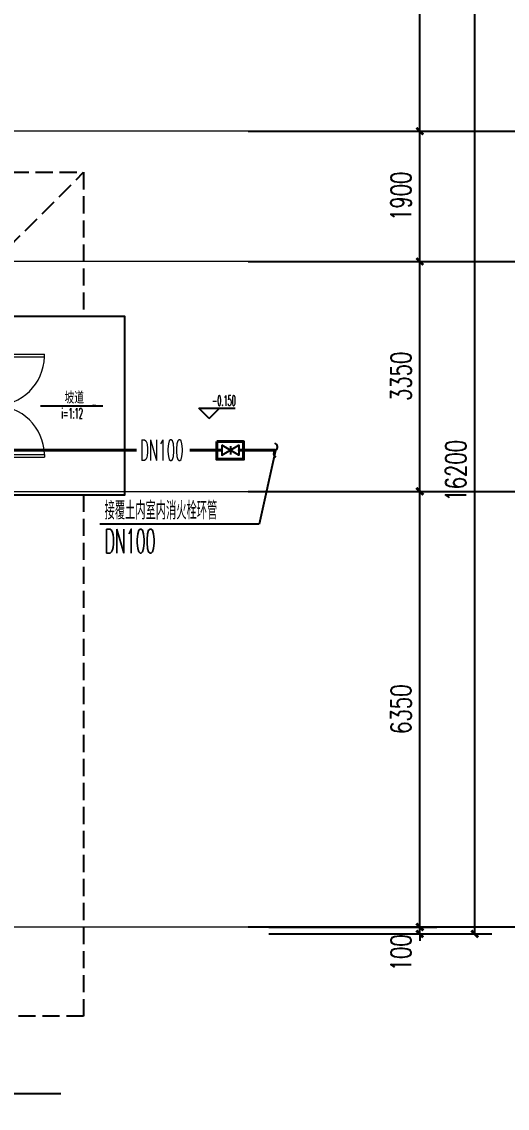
# Model space of a CAD drawing. Extents: x 1031190 to 1725648, y 733081 to 1571294.
# Drawn here: x 1365487 to 1372563, y 1134914 to 1150751 of the extents above; entities that cross this region are included whole.
import ezdxf

# ---------------------------------------------------------------- set-up
doc = ezdxf.new("R2010")
doc.units = 0
doc.header["$LTSCALE"] = 1000
doc.header["$MEASUREMENT"] = 0
for name, pattern in [('ACAD_ISO10W100', [18.5, 12, -3, 0.5, -3]), ('DASH', [0.35, 0.25, -0.1]), ('DOTE', [2.42, 2, -0.2, 0.02, -0.2])]:
    doc.linetypes.add(name, pattern=pattern)
for name, color, linetype in [('A-DI-S(箭头)', 76, 'Continuous'), ('A-EQPM-MECH', 191, 'Continuous'), ('AXIS', 3, 'Continuous'), ('C-AXIS(轴号)', 3, 'Continuous'), ('DIM_ELEV', 3, 'Continuous'), ('DIM_SYMB', 3, 'Continuous'), ('EQUIP_不分区消火栓', 7, 'Continuous'), ('PIPE-不分区消火栓', 1, 'X'), ('TEXT_不分区消火栓', 7, 'Continuous'), ('TWT_LEAD', 3, 'Continuous'), ('VALVE_不分区消火栓', 7, 'Continuous'), ('卫生间', 6, 'Continuous')]:
    doc.layers.add(name, color=color, linetype=linetype)
for name, color, linetype, lineweight in [('DOTE', 19, 'DOTE', 9), ('WINDOW', 8, 'Continuous', 15), ('z', 6, 'Continuous', 40)]:
    doc.layers.add(name, color=color, linetype=linetype, lineweight=lineweight)
doc.styles.add('_TCH_DIM', font='SIMPLEX.shx', dxfattribs={"width": 0.6, "oblique": 10, "bigfont": 'hztxt.shx'})
doc.styles.add('_TCH_DIM_T3', font='SIMPLEX', dxfattribs={"width": 0.705882, "bigfont": 'GBCBIG'})
doc.styles.add('_TWT_PIPEDN', font='SIMPLEX.shx', dxfattribs={"width": 0.6, "oblique": 10, "height": 3, "bigfont": 'HZTXT.shx'})
doc.styles.add('_TWT_SERIAL', font='simplex.shx', dxfattribs={"width": 0.6, "oblique": 10, "height": 3.5, "bigfont": 'aadri.shx'})
doc.styles.get("Standard").update_dxf_attribs({"font": 'gbenor.shx', "bigfont": 'gbcbig.shx'})
doc.linetypes.add('X', pattern='A,3,-0.2,["X",Standard,S=0.25,R=0,X=-0.1,Y=-0.115],-0.25', length=3.45)
doc.dimstyles.new('_TCH_ARCH&&100', dxfattribs={"dimtxt": 297.5, "dimasz": 100, "dimexe": 250, "dimexo": 300, "dimgap": 126.25, "dimtad": 1, "dimdec": 0, "dimzin": 0, "dimdsep": 46, "dimtxsty": '_TCH_DIM_T3', "dimblk": 'ARCHTICK', "dimcen": 0.09, "dimclrt": 7, "dimazin": 2, "dimtfac": 1, "dimtdec": 0, "dimtix": 1, "dimtmove": 2, "dimatfit": 3, "dimfxl": 0, "dimtolj": 1, "dimtzin": 0, "dimarcsym": 0})

# ---------------------------------------------------------------- blocks, each defined once
blk = doc.blocks.new('_ArchTick')
at = {"color": 0, "linetype": 'ByBlock', "const_width": 0.4}
blk.add_lwpolyline([(-0.5, -0.5), (0.5, 0.5)], dxfattribs=at)
blk = doc.blocks.new('*D1067')
at = {"layer": 'AXIS', "color": 0, "lineweight": -2}
for p, q in [((1369088, 1153656), (1372338, 1153656)), ((1372088, 1137456), (1372088, 1153656)), ((1369088, 1137456), (1372338, 1137456))]:
    blk.add_line(p, q, dxfattribs=at)
at = {"layer": 'Defpoints', "color": 0}
for p in [(1368788, 1153656), (1372088, 1153656), (1368788, 1137456)]:
    blk.add_point(p, dxfattribs=at)
at = {"layer": 'AXIS', "color": 0, "lineweight": -2, "xscale": 100, "yscale": 100, "zscale": 100}
for p, rotation in [((1372088, 1153656), 90), ((1372088, 1137456), 270)]:
    blk.add_blockref('_ArchTick', p, dxfattribs=dict(at, rotation=rotation))
at = {"layer": 'AXIS', "color": 7, "insert": (1371813, 1144206), "char_height": 297.5, "attachment_point": 5, "rotation": 90, "style": '_TCH_DIM_T3'}
blk.add_mtext('\\A1;16200', dxfattribs=at)
blk = doc.blocks.new('*D1069')
at = {"layer": 'AXIS', "color": 0, "lineweight": -2}
for p, q in [((1369088, 1153356), (1371538, 1153356)), ((1371288, 1149156), (1371288, 1153356)), ((1369088, 1149156), (1371538, 1149156))]:
    blk.add_line(p, q, dxfattribs=at)
at = {"layer": 'Defpoints', "color": 0}
for p in [(1368788, 1153356), (1371288, 1153356), (1368788, 1149156)]:
    blk.add_point(p, dxfattribs=at)
at = {"layer": 'AXIS', "color": 0, "lineweight": -2, "xscale": 100, "yscale": 100, "zscale": 100}
for p, rotation in [((1371288, 1153356), 90), ((1371288, 1149156), 270)]:
    blk.add_blockref('_ArchTick', p, dxfattribs=dict(at, rotation=rotation))
at = {"layer": 'AXIS', "color": 7, "insert": (1371013, 1151256), "char_height": 297.5, "attachment_point": 5, "rotation": 90, "style": '_TCH_DIM_T3'}
blk.add_mtext('\\A1;4200', dxfattribs=at)
blk = doc.blocks.new('*D1070')
at = {"layer": 'AXIS', "color": 0, "lineweight": -2}
for p, q in [((1369088, 1149156), (1371538, 1149156)), ((1371288, 1147256), (1371288, 1149156)), ((1369088, 1147256), (1371538, 1147256))]:
    blk.add_line(p, q, dxfattribs=at)
at = {"layer": 'Defpoints', "color": 0}
for p in [(1368788, 1149156), (1371288, 1149156), (1368788, 1147256)]:
    blk.add_point(p, dxfattribs=at)
at = {"layer": 'AXIS', "color": 0, "lineweight": -2, "xscale": 100, "yscale": 100, "zscale": 100}
for p, rotation in [((1371288, 1149156), 90), ((1371288, 1147256), 270)]:
    blk.add_blockref('_ArchTick', p, dxfattribs=dict(at, rotation=rotation))
at = {"layer": 'AXIS', "color": 7, "insert": (1371013, 1148206), "char_height": 297.5, "attachment_point": 5, "rotation": 90, "style": '_TCH_DIM_T3'}
blk.add_mtext('\\A1;1900', dxfattribs=at)
blk = doc.blocks.new('*D1071')
at = {"layer": 'AXIS', "color": 0, "lineweight": -2}
for p, q in [((1369088, 1147256), (1371538, 1147256)), ((1371288, 1143906), (1371288, 1147256)), ((1369088, 1143906), (1371538, 1143906))]:
    blk.add_line(p, q, dxfattribs=at)
at = {"layer": 'Defpoints', "color": 0}
for p in [(1368788, 1147256), (1371288, 1147256), (1368788, 1143906)]:
    blk.add_point(p, dxfattribs=at)
at = {"layer": 'AXIS', "color": 0, "lineweight": -2, "xscale": 100, "yscale": 100, "zscale": 100}
for p, rotation in [((1371288, 1147256), 90), ((1371288, 1143906), 270)]:
    blk.add_blockref('_ArchTick', p, dxfattribs=dict(at, rotation=rotation))
at = {"layer": 'AXIS', "color": 7, "insert": (1371013, 1145581), "char_height": 297.5, "attachment_point": 5, "rotation": 90, "style": '_TCH_DIM_T3'}
blk.add_mtext('\\A1;3350', dxfattribs=at)
blk = doc.blocks.new('*D1072')
at = {"layer": 'AXIS', "color": 0, "lineweight": -2}
for p, q in [((1369088, 1143906), (1371538, 1143906)), ((1371288, 1137556), (1371288, 1143906)), ((1369088, 1137556), (1371538, 1137556))]:
    blk.add_line(p, q, dxfattribs=at)
at = {"layer": 'Defpoints', "color": 0}
for p in [(1368788, 1143906), (1371288, 1143906), (1368788, 1137556)]:
    blk.add_point(p, dxfattribs=at)
at = {"layer": 'AXIS', "color": 0, "lineweight": -2, "xscale": 100, "yscale": 100, "zscale": 100}
for p, rotation in [((1371288, 1143906), 90), ((1371288, 1137556), 270)]:
    blk.add_blockref('_ArchTick', p, dxfattribs=dict(at, rotation=rotation))
at = {"layer": 'AXIS', "color": 7, "insert": (1371013, 1140731), "char_height": 297.5, "attachment_point": 5, "rotation": 90, "style": '_TCH_DIM_T3'}
blk.add_mtext('\\A1;6350', dxfattribs=at)
blk = doc.blocks.new('*D1073')
at = {"layer": 'AXIS', "color": 0, "lineweight": -2}
for p, q in [((1371288, 1137556), (1371288, 1137656)), ((1369088, 1137556), (1371538, 1137556)), ((1369088, 1137456), (1371538, 1137456)), ((1371288, 1137456), (1371288, 1137556)), ((1371288, 1137456), (1371288, 1137356))]:
    blk.add_line(p, q, dxfattribs=at)
at = {"layer": 'Defpoints', "color": 0}
for p in [(1368788, 1137556), (1368788, 1137456), (1371288, 1137556)]:
    blk.add_point(p, dxfattribs=at)
at = {"layer": 'AXIS', "color": 0, "lineweight": -2, "xscale": 100, "yscale": 100, "zscale": 100}
for p, rotation in [((1371288, 1137556), 270), ((1371288, 1137456), 90)]:
    blk.add_blockref('_ArchTick', p, dxfattribs=dict(at, rotation=rotation))
at = {"layer": 'AXIS', "color": 7, "insert": (1371013, 1137181), "char_height": 297.5, "attachment_point": 5, "rotation": 90, "style": '_TCH_DIM_T3'}
blk.add_mtext('\\A1;100', dxfattribs=at)
blk = doc.blocks.new('$TwtSys$00000132')
at = {"elevation": 0}
blk.add_lwpolyline([(7, -101, -0.575183), (0, 0, 0.604745), (-11, 101, 16.924828)], format="xyb", dxfattribs=at)
blk = doc.blocks.new('$VALVE$00000296')
for points in [[(-125, 72), (-125, -72), (125, 72), (125, -72), (-125, 72)], [(0, 60), (0, -64)]]:
    blk.add_lwpolyline(points)
for p in [(-125, 0), (125, 0)]:
    blk.add_point(p)
blk = doc.blocks.new('$DorLib2D$00000002')
for p, q in [((-0.5, 0), (-0.5, 0.4875)), ((-0.475, 0.4875), (-0.5, 0.4875)), ((-0.475, 0), (-0.475, 0.4875)), ((0.475, 0), (0.475, 0.4875)), ((0.475, 0.4875), (0.5, 0.4875)), ((0.5, 0), (0.5, 0.4875)), ((-0.5, 0), (-0.475, 0)), ((0.5, 0), (0.475, 0))]:
    blk.add_line(p, q)
at = {"lineweight": 13}
for centre, start, end in [((-0.4875, 0), 0, 88.53072), ((0.4875, 0), 91.46928, 180)]:
    blk.add_arc(centre, 0.4875, start, end, dxfattribs=at)
blk = doc.blocks.new('*D1306')
at = {"layer": 'AXIS', "color": 0, "lineweight": -2}
for p, q in [((1369088, 1153656), (1372338, 1153656)), ((1372088, 1137456), (1372088, 1153656)), ((1369088, 1137456), (1372338, 1137456))]:
    blk.add_line(p, q, dxfattribs=at)
at = {"layer": 'Defpoints', "color": 0}
for p in [(1368788, 1153656), (1372088, 1153656), (1368788, 1137456)]:
    blk.add_point(p, dxfattribs=at)
at = {"layer": 'AXIS', "color": 0, "lineweight": -2, "xscale": 100, "yscale": 100, "zscale": 100}
for p, rotation in [((1372088, 1153656), 90), ((1372088, 1137456), 270)]:
    blk.add_blockref('_ArchTick', p, dxfattribs=dict(at, rotation=rotation))
at = {"layer": 'AXIS', "color": 7, "insert": (1371813, 1144206), "char_height": 297.5, "attachment_point": 5, "rotation": 90, "style": '_TCH_DIM_T3'}
blk.add_mtext('\\A1;16200', dxfattribs=at)
blk = doc.blocks.new('*D1308')
at = {"layer": 'AXIS', "color": 0, "lineweight": -2}
for p, q in [((1369088, 1153356), (1371538, 1153356)), ((1371288, 1149156), (1371288, 1153356)), ((1369088, 1149156), (1371538, 1149156))]:
    blk.add_line(p, q, dxfattribs=at)
at = {"layer": 'Defpoints', "color": 0}
for p in [(1368788, 1153356), (1371288, 1153356), (1368788, 1149156)]:
    blk.add_point(p, dxfattribs=at)
at = {"layer": 'AXIS', "color": 0, "lineweight": -2, "xscale": 100, "yscale": 100, "zscale": 100}
for p, rotation in [((1371288, 1153356), 90), ((1371288, 1149156), 270)]:
    blk.add_blockref('_ArchTick', p, dxfattribs=dict(at, rotation=rotation))
at = {"layer": 'AXIS', "color": 7, "insert": (1371013, 1151256), "char_height": 297.5, "attachment_point": 5, "rotation": 90, "style": '_TCH_DIM_T3'}
blk.add_mtext('\\A1;4200', dxfattribs=at)
blk = doc.blocks.new('*D1309')
at = {"layer": 'AXIS', "color": 0, "lineweight": -2}
for p, q in [((1369088, 1149156), (1371538, 1149156)), ((1371288, 1147256), (1371288, 1149156)), ((1369088, 1147256), (1371538, 1147256))]:
    blk.add_line(p, q, dxfattribs=at)
at = {"layer": 'Defpoints', "color": 0}
for p in [(1368788, 1149156), (1371288, 1149156), (1368788, 1147256)]:
    blk.add_point(p, dxfattribs=at)
at = {"layer": 'AXIS', "color": 0, "lineweight": -2, "xscale": 100, "yscale": 100, "zscale": 100}
for p, rotation in [((1371288, 1149156), 90), ((1371288, 1147256), 270)]:
    blk.add_blockref('_ArchTick', p, dxfattribs=dict(at, rotation=rotation))
at = {"layer": 'AXIS', "color": 7, "insert": (1371013, 1148206), "char_height": 297.5, "attachment_point": 5, "rotation": 90, "style": '_TCH_DIM_T3'}
blk.add_mtext('\\A1;1900', dxfattribs=at)
blk = doc.blocks.new('*D1310')
at = {"layer": 'AXIS', "color": 0, "lineweight": -2}
for p, q in [((1369088, 1147256), (1371538, 1147256)), ((1371288, 1143906), (1371288, 1147256)), ((1369088, 1143906), (1371538, 1143906))]:
    blk.add_line(p, q, dxfattribs=at)
at = {"layer": 'Defpoints', "color": 0}
for p in [(1368788, 1147256), (1371288, 1147256), (1368788, 1143906)]:
    blk.add_point(p, dxfattribs=at)
at = {"layer": 'AXIS', "color": 0, "lineweight": -2, "xscale": 100, "yscale": 100, "zscale": 100}
for p, rotation in [((1371288, 1147256), 90), ((1371288, 1143906), 270)]:
    blk.add_blockref('_ArchTick', p, dxfattribs=dict(at, rotation=rotation))
at = {"layer": 'AXIS', "color": 7, "insert": (1371013, 1145581), "char_height": 297.5, "attachment_point": 5, "rotation": 90, "style": '_TCH_DIM_T3'}
blk.add_mtext('\\A1;3350', dxfattribs=at)
blk = doc.blocks.new('*D1311')
at = {"layer": 'AXIS', "color": 0, "lineweight": -2}
for p, q in [((1369088, 1143906), (1371538, 1143906)), ((1371288, 1137556), (1371288, 1143906)), ((1369088, 1137556), (1371538, 1137556))]:
    blk.add_line(p, q, dxfattribs=at)
at = {"layer": 'Defpoints', "color": 0}
for p in [(1368788, 1143906), (1371288, 1143906), (1368788, 1137556)]:
    blk.add_point(p, dxfattribs=at)
at = {"layer": 'AXIS', "color": 0, "lineweight": -2, "xscale": 100, "yscale": 100, "zscale": 100}
for p, rotation in [((1371288, 1143906), 90), ((1371288, 1137556), 270)]:
    blk.add_blockref('_ArchTick', p, dxfattribs=dict(at, rotation=rotation))
at = {"layer": 'AXIS', "color": 7, "insert": (1371013, 1140731), "char_height": 297.5, "attachment_point": 5, "rotation": 90, "style": '_TCH_DIM_T3'}
blk.add_mtext('\\A1;6350', dxfattribs=at)
blk = doc.blocks.new('*D1312')
at = {"layer": 'AXIS', "color": 0, "lineweight": -2}
for p, q in [((1371288, 1137556), (1371288, 1137656)), ((1369088, 1137556), (1371538, 1137556)), ((1369088, 1137456), (1371538, 1137456)), ((1371288, 1137456), (1371288, 1137556)), ((1371288, 1137456), (1371288, 1137356))]:
    blk.add_line(p, q, dxfattribs=at)
at = {"layer": 'Defpoints', "color": 0}
for p in [(1368788, 1137556), (1368788, 1137456), (1371288, 1137556)]:
    blk.add_point(p, dxfattribs=at)
at = {"layer": 'AXIS', "color": 0, "lineweight": -2, "xscale": 100, "yscale": 100, "zscale": 100}
for p, rotation in [((1371288, 1137556), 270), ((1371288, 1137456), 90)]:
    blk.add_blockref('_ArchTick', p, dxfattribs=dict(at, rotation=rotation))
at = {"layer": 'AXIS', "color": 7, "insert": (1371013, 1137181), "char_height": 297.5, "attachment_point": 5, "rotation": 90, "style": '_TCH_DIM_T3'}
blk.add_mtext('\\A1;100', dxfattribs=at)

msp = doc.modelspace()

# ---------------------------------------------------------------- hatches: boundary and pattern name
at = {"layer": 'DIM_SYMB'}
msp.add_hatch(color=8, dxfattribs=at).paths.add_polyline_path([(1366669.4, 1145153.5), (1366519.4, 1145153.5), (1366519.4, 1145173.5)])
msp.add_hatch(color=8, dxfattribs=at).paths.add_polyline_path([(1366669.4, 1145153.5), (1366519.4, 1145153.5), (1366519.4, 1145173.5)])

# ---------------------------------------------------------------- linework, layer by layer
at = {"layer": 'A-DI-S(箭头)', "color": 8}
msp.add_lwpolyline([(1366055.4, 1135123.9), (1365288.4, 1135123.9), (1365211.9, 1134913.9), (1365137.9, 1135333.9), (1365063.4, 1135123.9), (1364296.3, 1135123.9)], dxfattribs=at)
msp.add_lwpolyline([(1366055.4, 1135123.9), (1365288.4, 1135123.9), (1365211.9, 1134913.9), (1365137.9, 1135333.9), (1365063.4, 1135123.9), (1364296.3, 1135123.9)], dxfattribs=at)
at = {"layer": 'A-EQPM-MECH', "color": 8}
msp.add_lwpolyline([(1365287.7, 1143856.1), (1366987.7, 1143856.1), (1366987.7, 1146456.1), (1365187.7, 1146456.1)], dxfattribs=at)
msp.add_lwpolyline([(1365287.7, 1143856.1), (1366987.7, 1143856.1), (1366987.7, 1146456.1), (1365187.7, 1146456.1)], dxfattribs=at)
at = {"layer": 'C-AXIS(轴号)'}
for p, q in [((1368787.7, 1149156.1), (1372787.7, 1149156.1)), ((1368787.7, 1149156.1), (1372787.7, 1149156.1)), ((1368787.7, 1147256.1), (1372787.7, 1147256.1)), ((1368787.7, 1147256.1), (1372787.7, 1147256.1)), ((1368787.7, 1143906.1), (1372787.7, 1143906.1)), ((1368787.7, 1143906.1), (1372787.7, 1143906.1)), ((1368787.7, 1137556.1), (1372787.7, 1137556.1)), ((1368787.7, 1137556.1), (1372787.7, 1137556.1))]:
    msp.add_line(p, q, dxfattribs=at)
at = {"layer": 'DIM_ELEV', "color": 8}
for p, q in [((1368218.8, 1144969.3), (1368068.8, 1145119.3)), ((1368068.8, 1145119.3), (1368599, 1145119.3)), ((1368218.8, 1144969.3), (1368068.8, 1145119.3)), ((1368068.8, 1145119.3), (1368599, 1145119.3)), ((1368218.8, 1144969.3), (1368368.8, 1145119.3)), ((1368218.8, 1144969.3), (1368368.8, 1145119.3))]:
    msp.add_line(p, q, dxfattribs=at)
at = {"layer": 'DIM_SYMB', "color": 8}
msp.add_lwpolyline([(1365761.2, 1145153.5), (1366669.4, 1145153.5)], dxfattribs=at)
msp.add_lwpolyline([(1365761.2, 1145153.5), (1366669.4, 1145153.5)], dxfattribs=at)
at = {"layer": 'DOTE', "linetype": 'ACAD_ISO10W100', "ltscale": 100}
for p, q in [((1368787.7, 1149156.1), (1327187.7, 1149156.1)), ((1368787.7, 1149156.1), (1327187.7, 1149156.1)), ((1368787.7, 1147256.1), (1357387.7, 1147256.1)), ((1368787.7, 1147256.1), (1357387.7, 1147256.1)), ((1310187.7, 1143906.1), (1368787.7, 1143906.1)), ((1310187.7, 1143906.1), (1368787.7, 1143906.1)), ((1291011.4, 1137556.1), (1368787.7, 1137556.1)), ((1291011.4, 1137556.1), (1368787.7, 1137556.1))]:
    msp.add_line(p, q, dxfattribs=at)
at = {"layer": 'PIPE-不分区消火栓', "const_width": 45}
for points in [[(1364587.7, 1144506.1), (1367160.1, 1144506.1)], [(1364587.7, 1144506.1), (1367160.1, 1144506.1)], [(1367933.8, 1144506.1), (1368402.8, 1144506.1)], [(1367933.8, 1144506.1), (1368402.8, 1144506.1)], [(1368652.8, 1144506.1), (1369187.7, 1144506.1)], [(1368652.8, 1144506.1), (1369187.7, 1144506.1)]]:
    msp.add_lwpolyline(points, dxfattribs=at)
at = {"layer": 'TWT_LEAD'}
for p, q in [((1369183.2, 1144502.5), (1368947.2, 1143425.6)), ((1369183.2, 1144502.5), (1368947.2, 1143425.6)), ((1368947.2, 1143425.6), (1366624.5, 1143425.6)), ((1368947.2, 1143425.6), (1366624.5, 1143425.6))]:
    msp.add_line(p, q, dxfattribs=at)
at = {"layer": 'z'}
msp.add_lwpolyline([(1368328, 1144630.8), (1368720.6, 1144630.8), (1368720.6, 1144373.2), (1368328, 1144373.2)], close=True, dxfattribs=at)
msp.add_lwpolyline([(1368328, 1144630.8), (1368720.6, 1144630.8), (1368720.6, 1144373.2), (1368328, 1144373.2)], close=True, dxfattribs=at)
at = {"layer": '卫生间', "color": 8, "linetype": 'DASH'}
for points in [[(1347837.7, 1150456.1), (1358687.7, 1150456.1), (1358687.7, 1148556.1), (1366387.7, 1148556.1), (1366387.7, 1146506.1)], [(1347837.7, 1150456.1), (1358687.7, 1150456.1), (1358687.7, 1148556.1), (1366387.7, 1148556.1), (1366387.7, 1146506.1)], [(1365287.7, 1147456.1), (1366387.7, 1148556.1)], [(1365287.7, 1147456.1), (1366387.7, 1148556.1)], [(1366387.7, 1143856.1), (1366387.7, 1136256.1), (1365287.7, 1136256.1)], [(1366387.7, 1143856.1), (1366387.7, 1136256.1), (1365287.7, 1136256.1)]]:
    msp.add_lwpolyline(points, dxfattribs=at)

# ---------------------------------------------------------------- block references
at = {"layer": 'EQUIP_不分区消火栓'}
msp.add_blockref('$TwtSys$00000132', (1369187.7, 1144506.1), dxfattribs=at)
msp.add_blockref('$TwtSys$00000132', (1369187.7, 1144506.1), dxfattribs=at)
at = {"layer": 'VALVE_不分区消火栓'}
msp.add_blockref('$VALVE$00000296', (1368527.8, 1144506.1), dxfattribs=at)
msp.add_blockref('$VALVE$00000296', (1368527.8, 1144506.1), dxfattribs=at)
at = {"layer": 'WINDOW', "xscale": -1500, "yscale": -1500, "zscale": -1500, "rotation": 89.99999999993629}
msp.add_blockref('$DorLib2D$00000002', (1365087.7, 1145156.1), dxfattribs=at)
msp.add_blockref('$DorLib2D$00000002', (1365087.7, 1145156.1), dxfattribs=at)

# ---------------------------------------------------------------- texts
at = {"layer": 'DIM_ELEV', "color": 8, "style": '_TCH_DIM', "width": 0.423529}
msp.add_text('-0.150', height=148.75, dxfattribs=at).set_placement((1368259, 1145154.3))
msp.add_text('-0.150', height=148.75, dxfattribs=at).set_placement((1368259, 1145154.3))
at = {"layer": 'DIM_SYMB', "color": 8, "style": '_TCH_DIM'}
for s, height, width, p in [('坡道', 175, 0.6, (1366110.7, 1145184.3)), ('坡道', 175, 0.6, (1366110.7, 1145184.3)), ('i=1:12', 148.75, 0.423529, (1366065.2, 1144969.7)), ('i=1:12', 148.75, 0.423529, (1366065.2, 1144969.7))]:
    msp.add_text(s, height=height, dxfattribs=dict(at, width=width)).set_placement(p)
at = {"layer": 'TEXT_不分区消火栓', "style": '_TWT_PIPEDN', "width": 0.48}
msp.add_text('DN100', height=300, dxfattribs=at).set_placement((1367210.1, 1144356.1))
msp.add_text('DN100', height=300, dxfattribs=at).set_placement((1367210.1, 1144356.1))
at = {"layer": 'TWT_LEAD', "color": 7, "style": '_TWT_SERIAL'}
for s, height, width, p in [('接覆土内室内消火栓环管', 261.811, 0.6, (1366694.5, 1143495.6)), ('接覆土内室内消火栓环管', 261.811, 0.6, (1366694.5, 1143495.6)), ('DN100', 350, 0.48, (1366694.5, 1143005.6)), ('DN100', 350, 0.48, (1366694.5, 1143005.6))]:
    msp.add_text(s, height=height, dxfattribs=dict(at, width=width)).set_placement(p)

# ---------------------------------------------------------------- dimensions: what is measured, and where the dimension line sits
at = {"layer": 'AXIS'}
for base, p2, picture, middle in [((1372087.7, 1153656.1), (1368787.7, 1153656.1), '*D1067', (1371812.7, 1144206.1)), ((1372087.7, 1153656.1), (1368787.7, 1153656.1), '*D1306', (1371812.7, 1144206.1)), ((1371287.7, 1137556.1), (1368787.7, 1137556.1), '*D1073', (1371012.7, 1137181.1)), ((1371287.7, 1137556.1), (1368787.7, 1137556.1), '*D1312', (1371012.7, 1137181.1))]:
    dim = msp.add_linear_dim(base=base, p1=(1368787.7, 1137456.1), p2=p2, angle=90, dimstyle='_TCH_ARCH&&100', dxfattribs=at)
    dim.commit()
    dim.dimension.update_dxf_attribs({"geometry": picture, "text_midpoint": middle, "dimtype": 161})
for p1, p2, picture, middle in [((1368787.7, 1149156.1), (1368787.7, 1153356.1), '*D1069', (1371012.7, 1151256.1)), ((1368787.7, 1149156.1), (1368787.7, 1153356.1), '*D1308', (1371012.7, 1151256.1)), ((1368787.7, 1147256.1), (1368787.7, 1149156.1), '*D1070', (1371012.7, 1148206.1)), ((1368787.7, 1147256.1), (1368787.7, 1149156.1), '*D1309', (1371012.7, 1148206.1)), ((1368787.7, 1143906.1), (1368787.7, 1147256.1), '*D1071', (1371012.7, 1145581.1)), ((1368787.7, 1143906.1), (1368787.7, 1147256.1), '*D1310', (1371012.7, 1145581.1)), ((1368787.7, 1137556.1), (1368787.7, 1143906.1), '*D1072', (1371012.7, 1140731.1)), ((1368787.7, 1137556.1), (1368787.7, 1143906.1), '*D1311', (1371012.7, 1140731.1))]:
    dim = msp.add_aligned_dim(p1=p1, p2=p2, distance=-2500, dimstyle='_TCH_ARCH&&100', dxfattribs=at)
    dim.commit()
    dim.dimension.update_dxf_attribs({"geometry": picture, "text_midpoint": middle})

doc.saveas('drawing.dxf')
